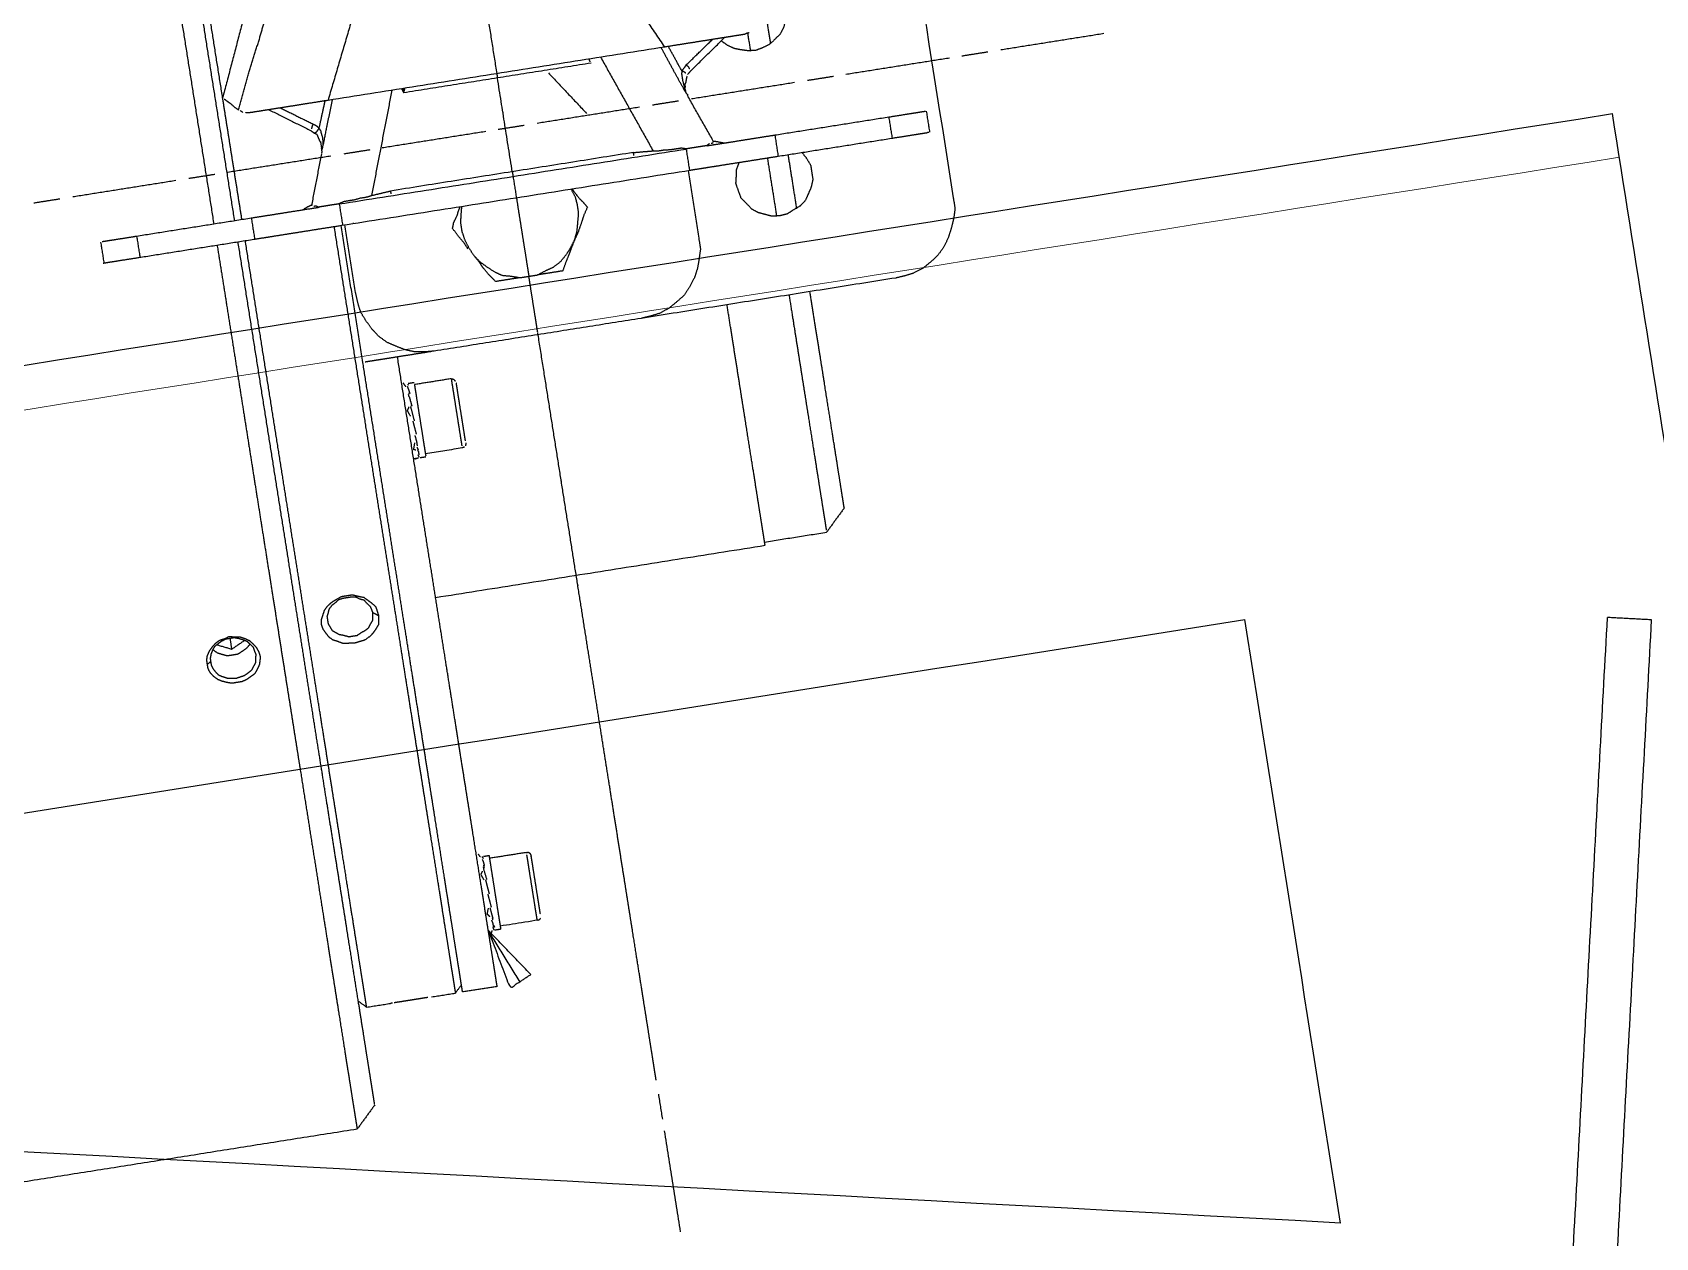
# Model space of a CAD drawing. Header units: inches. Extents: x 5516 to 5996, y -2506 to -2249.
# Drawn here: x 5678.48 to 5687.65, y -2476.66 to -2469.85 of the extents above; entities that cross this region are included whole.
import ezdxf

# ---------------------------------------------------------------- set-up
doc = ezdxf.new("R2010")
doc.units = ezdxf.units.IN
doc.header["$LTSCALE"] = 12
doc.header["$MEASUREMENT"] = 0
doc.layers.add('Make2D$Visible$Curves', color=18, linetype='Continuous', true_color=0x000000)
doc.layers.add('Make2D$Visible$DARK GREEN', color=98, linetype='Continuous', true_color=0x006300)
doc.layers.add('Make2D$Visible$Tangents', color=251, linetype='Continuous', lineweight=13, true_color=0x696969)

msp = doc.modelspace()

# ---------------------------------------------------------------- linework, layer by layer
at = {"layer": 'Make2D$Visible$Curves'}
for points, degree in [([(5663.96719, -2474.0175), (5671.78146, -2472.77984), (5679.59574, -2471.54218), (5687.41001, -2470.30452)], 3), ([(5669.41138, -2475.68639), (5674.71821, -2474.84587), (5680.02505, -2474.00535), (5685.33188, -2473.16483)], 3), ([(5685.87226, -2476.57665), (5685.69213, -2475.43938), (5685.51201, -2474.3021), (5685.33188, -2473.16483)], 3), ([(5687.05747, -2479.14441), (5687.3815, -2473.15316)], 1), ([(5687.3071, -2479.15791), (5687.63113, -2473.16666)], 1), ([(5687.63113, -2473.16666), (5687.3815, -2473.15316)], 1), ([(5685.87226, -2476.57665), (5680.3853, -2476.2799), (5674.89834, -2475.98314), (5669.41138, -2475.68639)], 3)]:
    msp.add_open_spline(points, degree=degree, dxfattribs=at)
msp.add_open_spline([(5688.82526, -2479.24001), (5688.69194, -2478.39825), (5688.55861, -2477.55649), (5688.42529, -2476.71473), (5688.21723, -2475.40107), (5688.00916, -2474.08741), (5687.8011, -2472.77374), (5687.67074, -2471.95067), (5687.54038, -2471.1276), (5687.41001, -2470.30452)], degree=3, knots=[-4.7002556, -4.7002556, -4.7002556, -4.7002556, -2.1434924, -2.1434924, -2.1434924, 1.8466173, 1.8466173, 1.8466173, 4.3466173, 4.3466173, 4.3466173, 4.3466173], dxfattribs=at)
at = {"layer": 'Make2D$Visible$DARK GREEN'}
for points in [[(5678.60631, -2465.27089), (5678.60889, -2465.28719), (5678.61212, -2465.30758), (5678.61664, -2465.33612), (5678.62181, -2465.36873), (5678.62891, -2465.41357), (5678.63666, -2465.4625), (5678.64699, -2465.52773), (5678.65668, -2465.58888), (5678.6683, -2465.66226), (5678.68186, -2465.74787), (5678.69542, -2465.83349), (5678.71091, -2465.93133), (5678.7277, -2466.03733), (5678.74514, -2466.1474), (5678.76386, -2466.26563), (5678.78323, -2466.38794), (5678.8039, -2466.51839), (5678.82585, -2466.65701), (5678.84845, -2466.79969), (5678.8717, -2466.94646), (5678.89559, -2467.0973), (5678.92141, -2467.26038), (5678.9466, -2467.41937), (5678.97372, -2467.5906), (5679.00084, -2467.76183), (5679.02925, -2467.94121), (5679.05766, -2468.12059), (5679.08736, -2468.30812), (5679.11706, -2468.49565), (5679.14741, -2468.68726), (5679.17841, -2468.88295), (5679.2094, -2469.07864), (5679.24104, -2469.2784), (5679.27397, -2469.48632), (5679.30561, -2469.68609), (5679.33789, -2469.88993), (5679.37083, -2470.09784), (5679.40376, -2470.30576), (5679.43669, -2470.51368), (5679.46962, -2470.7216), (5679.50255, -2470.92952)], [(5679.62078, -2470.91079), (5679.58785, -2470.70287), (5679.55492, -2470.49496), (5679.52134, -2470.28296), (5679.48905, -2470.07912), (5679.45612, -2469.8712), (5679.42384, -2469.66736), (5679.39155, -2469.46352), (5679.35862, -2469.2556), (5679.32763, -2469.05991), (5679.29599, -2468.86015), (5679.26499, -2468.66446), (5679.23465, -2468.47285), (5679.20559, -2468.28939), (5679.17589, -2468.10186), (5679.14748, -2467.92248), (5679.11906, -2467.7431), (5679.09194, -2467.57187), (5679.06483, -2467.40065), (5679.03964, -2467.24165), (5679.01446, -2467.08265), (5678.99057, -2466.93181), (5678.96797, -2466.78912), (5678.94537, -2466.64643), (5678.92471, -2466.51598), (5678.90469, -2466.38959), (5678.88596, -2466.27137), (5678.86724, -2466.15314), (5678.8511, -2466.05122), (5678.83495, -2465.9493), (5678.82075, -2465.85961), (5678.80783, -2465.77807), (5678.79557, -2465.70061), (5678.78459, -2465.63131), (5678.77426, -2465.56608), (5678.76651, -2465.51715), (5678.75876, -2465.46823), (5678.7536, -2465.43562), (5678.74908, -2465.40708), (5678.74585, -2465.3867), (5678.74326, -2465.37039)], [(5679.55242, -2470.21535), (5679.52143, -2470.01966), (5679.49108, -2469.82805), (5679.46073, -2469.63644), (5679.43038, -2469.44483), (5679.40133, -2469.26137), (5679.37162, -2469.07384), (5679.34321, -2468.89446), (5679.31416, -2468.711), (5679.28639, -2468.5357), (5679.25927, -2468.36447), (5679.23215, -2468.19325), (5679.20632, -2468.03017), (5679.18114, -2467.87118), (5679.15596, -2467.71218), (5679.13207, -2467.56134), (5679.10947, -2467.41865), (5679.08687, -2467.27596), (5679.06621, -2467.1455), (5679.04619, -2467.01912), (5679.02682, -2466.89682), (5679.00809, -2466.77859), (5678.9913, -2466.67259), (5678.97452, -2466.56659), (5678.95902, -2466.46875), (5678.94546, -2466.38314), (5678.9319, -2466.29752), (5678.92028, -2466.22414), (5678.90994, -2466.15891), (5678.90026, -2466.09776), (5678.89251, -2466.04884), (5678.88541, -2466.00399), (5678.88024, -2465.97138), (5678.87572, -2465.94284), (5678.87249, -2465.92246), (5678.86991, -2465.90615)], [(5682.84073, -2467.96857), (5682.89438, -2467.96425), (5682.94867, -2467.96401), (5683.00897, -2467.97535), (5683.06242, -2467.99614), (5683.10899, -2468.02638), (5683.15557, -2468.05661), (5683.19529, -2468.09629), (5683.2275, -2468.14134), (5683.25563, -2468.18703), (5683.28034, -2468.23745), (5683.29002, -2468.2986), (5683.68326, -2470.78139)], [(5682.052, -2469.92811), (5681.64163, -2469.3161)], [(5680.99749, -2469.41812), (5681.1021, -2470.07856)], [(5679.72956, -2469.53954), (5679.55242, -2470.21535)], [(5679.6428, -2470.28462), (5679.69806, -2470.07945), (5679.75934, -2469.88586), (5679.81311, -2469.69765), (5679.86817, -2469.51758)], [(5680.35743, -2469.51949), (5680.14812, -2470.22966)], [(5682.48419, -2469.51698), (5682.53033, -2469.51803), (5682.56831, -2469.52037), (5682.61231, -2469.5343), (5682.64536, -2469.55831), (5682.67842, -2469.58233), (5682.70462, -2469.61579), (5682.72266, -2469.65055), (5682.73384, -2469.69475), (5682.74029, -2469.73552), (5682.73388, -2469.77414), (5682.72403, -2469.8175), (5682.70473, -2469.85398), (5682.67599, -2469.88361), (5682.64317, -2469.91388), (5682.60434, -2469.93257), (5682.56894, -2469.94654), (5682.52345, -2469.94956), (5682.48075, -2469.94379), (5682.44619, -2469.93672), (5682.40563, -2469.91807), (5682.37257, -2469.89406)], [(5682.65068, -2469.90852), (5682.63583, -2469.81475), (5682.62227, -2469.72913), (5682.60548, -2469.62314), (5682.58998, -2469.52529)], [(5682.48822, -2469.85902), (5682.44745, -2469.86548), (5682.39853, -2469.87323), (5682.3496, -2469.88098), (5682.29253, -2469.89002), (5682.23545, -2469.89906), (5682.1743, -2469.90874), (5682.11722, -2469.91778), (5682.052, -2469.92811)], [(5682.17264, -2470.0302), (5682.32107, -2469.8855)], [(5682.20227, -2470.05894), (5682.39037, -2469.87452)], [(5682.52834, -2469.84849), (5682.51611, -2469.85043), (5682.50452, -2469.85644), (5682.48822, -2469.85902)], [(5682.52018, -2469.84978), (5682.53633, -2469.9517)], [(5684.53493, -2469.85247), (5683.95195, -2469.9448)], [(5682.052, -2469.92811), (5680.14812, -2470.22966)], [(5681.63059, -2470.01157), (5681.62393, -2469.99591)], [(5681.68916, -2469.98558), (5681.98618, -2470.51525)], [(5682.17272, -2470.18899), (5682.10249, -2470.06221), (5682.03161, -2469.93134)], [(5682.14862, -2470.06326), (5682.07238, -2469.92489)], [(5683.66249, -2469.99065), (5683.07543, -2470.08363)], [(5683.87856, -2469.95642), (5683.7318, -2469.97967)], [(5681.63596, -2470.01908), (5680.57598, -2470.18697)], [(5681.1021, -2470.07856), (5681.10597, -2470.10302)], [(5681.18991, -2470.63301), (5681.10605, -2470.10351)], [(5681.39393, -2470.07413), (5681.60991, -2470.30321)], [(5682.17159, -2470.07634), (5682.16215, -2470.06947), (5682.14862, -2470.06326), (5682.14713, -2470.08021), (5682.14907, -2470.09244), (5682.15359, -2470.12098), (5682.16347, -2470.15702), (5682.17272, -2470.18899)], [(5682.19282, -2470.05208), (5682.18681, -2470.04049), (5682.17264, -2470.0302), (5682.16235, -2470.04437), (5682.14862, -2470.06326)], [(5682.17825, -2470.092), (5682.17268, -2470.1096), (5682.17119, -2470.12655), (5682.16497, -2470.14007), (5682.16755, -2470.15638)], [(5682.20227, -2470.05894), (5682.18104, -2470.0832)], [(5683.00612, -2470.09461), (5682.85936, -2470.11785)], [(5680.39622, -2470.76708), (5680.51096, -2470.17219)], [(5680.56395, -2470.1638), (5680.57598, -2470.18697)], [(5680.57211, -2470.1625), (5680.57598, -2470.18697)], [(5680.58026, -2470.16121), (5680.57877, -2470.17817)], [(5682.17272, -2470.18899), (5682.18281, -2470.19993)], [(5682.78598, -2470.12947), (5682.20299, -2470.22181)], [(5679.66155, -2470.90433), (5679.63443, -2470.73311), (5679.60666, -2470.5578), (5679.57954, -2470.38658), (5679.55242, -2470.21535)], [(5679.56187, -2470.22221), (5679.57131, -2470.22908), (5679.58548, -2470.23937), (5679.59965, -2470.24966), (5679.61918, -2470.26746), (5679.6428, -2470.28462)], [(5679.66576, -2470.2977), (5679.65159, -2470.2874)], [(5680.14812, -2470.22966), (5680.09104, -2470.2387), (5680.02581, -2470.24903), (5679.96874, -2470.25807), (5679.91166, -2470.26711), (5679.85459, -2470.27615), (5679.80159, -2470.28454), (5679.75267, -2470.29229), (5679.71598, -2470.2981)], [(5679.81382, -2470.28261), (5680.04971, -2470.39987)], [(5679.87905, -2470.27227), (5680.06492, -2470.36403)], [(5680.09798, -2470.38805), (5680.13181, -2470.23224)], [(5681.90946, -2470.2683), (5681.33055, -2470.35999)], [(5682.12961, -2470.23343), (5681.98284, -2470.25668)], [(5682.32928, -2470.46509), (5682.17987, -2470.2016)], [(5679.71598, -2470.2981), (5679.69967, -2470.30069), (5679.68272, -2470.29919)], [(5680.05657, -2470.39043), (5680.05871, -2470.37755), (5680.06492, -2470.36403)], [(5680.06492, -2470.36403), (5680.08317, -2470.37368), (5680.09798, -2470.38805)], [(5681.25717, -2470.37161), (5681.1104, -2470.39486)], [(5681.1365, -2470.29576), (5681.13708, -2470.29948)], [(5683.31846, -2470.32514), (5682.67432, -2470.42716)], [(5683.52637, -2470.29221), (5683.51414, -2470.29414), (5683.49376, -2470.29737), (5683.4693, -2470.30125), (5683.44076, -2470.30577), (5683.40815, -2470.31093), (5683.3633, -2470.31803), (5683.31846, -2470.32514)], [(5683.31846, -2470.32514), (5683.33718, -2470.44336)], [(5683.53045, -2470.29156), (5683.54918, -2470.40979)], [(5680.04971, -2470.39987), (5680.07332, -2470.41703)], [(5680.07267, -2470.41295), (5680.08426, -2470.40694), (5680.09112, -2470.39749), (5680.09798, -2470.38805)], [(5680.10617, -2470.46615), (5680.10016, -2470.45457), (5680.0935, -2470.43891), (5680.08684, -2470.42324), (5680.07332, -2470.41703)], [(5680.10553, -2470.46208), (5680.11198, -2470.50284)], [(5681.04109, -2470.40584), (5680.45403, -2470.49882)], [(5682.31362, -2470.47175), (5682.32585, -2470.46981)], [(5682.41748, -2470.46784), (5682.38894, -2470.47236), (5682.35439, -2470.46529), (5682.32864, -2470.46101)], [(5682.67432, -2470.42716), (5682.69304, -2470.54539)], [(5682.69304, -2470.54539), (5683.3331, -2470.44401)], [(5683.3331, -2470.44401), (5683.38203, -2470.43626), (5683.42687, -2470.42916), (5683.46764, -2470.4227), (5683.49618, -2470.41818), (5683.52064, -2470.41431), (5683.53695, -2470.41172)], [(5683.5451, -2470.41043), (5683.53695, -2470.41172)], [(5680.16458, -2470.54466), (5679.58159, -2470.637)], [(5680.11081, -2470.53131), (5680.05441, -2470.82539)], [(5680.11392, -2470.51507), (5680.11178, -2470.52795)], [(5680.11392, -2470.51507), (5680.11198, -2470.50284), (5680.11412, -2470.48997)], [(5682.17287, -2470.50658), (5680.21192, -2470.81716)], [(5680.38473, -2470.50979), (5680.23796, -2470.53304)], [(5681.87482, -2470.52453), (5680.50093, -2470.74214)], [(5681.87482, -2470.52453), (5681.93254, -2470.51957), (5681.98618, -2470.51525)], [(5681.8774, -2470.54084), (5681.87482, -2470.52453)], [(5681.98618, -2470.51525), (5682.01944, -2470.51416), (5682.04798, -2470.50964), (5682.08532, -2470.50791), (5682.11386, -2470.50339), (5682.14647, -2470.49822), (5682.17222, -2470.5025), (5682.20484, -2470.49734), (5682.2293, -2470.49346), (5682.25376, -2470.48959), (5682.27007, -2470.48701), (5682.29045, -2470.48378), (5682.30547, -2470.47304)], [(5682.17287, -2470.50658), (5682.19159, -2470.62481)], [(5682.82758, -2470.52408), (5682.85377, -2470.55754), (5682.87654, -2470.59573), (5682.88235, -2470.63242), (5682.88945, -2470.67726), (5682.8796, -2470.72061), (5682.86438, -2470.75646), (5682.84573, -2470.79702), (5682.81699, -2470.82665), (5682.77881, -2470.84941), (5682.7447, -2470.87153), (5682.70458, -2470.88207), (5682.65909, -2470.88509), (5682.61981, -2470.8746), (5682.58054, -2470.8641), (5682.54405, -2470.8448), (5682.51378, -2470.81199), (5682.48415, -2470.78325), (5682.46954, -2470.74377), (5682.45428, -2470.70022), (5682.45663, -2470.66223), (5682.45832, -2470.62017), (5682.47289, -2470.58025)], [(5682.63189, -2470.55507), (5682.64933, -2470.66515), (5682.66676, -2470.77522), (5682.68355, -2470.88122)], [(5682.79855, -2470.84211), (5682.7824, -2470.74019), (5682.76626, -2470.63827), (5682.75012, -2470.53635)], [(5679.50821, -2470.64862), (5679.36144, -2470.67187)], [(5680.22657, -2470.93604), (5682.19567, -2470.62416)], [(5681.18991, -2470.63301), (5681.19249, -2470.64932)], [(5681.19249, -2470.64932), (5681.19443, -2470.66155)], [(5682.18344, -2470.6261), (5682.24414, -2471.00932)], [(5679.28806, -2470.68349), (5678.70507, -2470.77583)], [(5680.39622, -2470.76708), (5680.44858, -2470.75461), (5680.50093, -2470.74214)], [(5680.50093, -2470.74214), (5680.50351, -2470.75844)], [(5681.19443, -2470.66155), (5681.21316, -2470.77978)], [(5681.54309, -2471.01588), (5681.55637, -2470.9678), (5681.56085, -2470.91695), (5681.56533, -2470.86609), (5681.55758, -2470.81716), (5681.54705, -2470.77704), (5681.523, -2470.7307)], [(5681.52707, -2470.73006), (5681.564, -2470.77854), (5681.58891, -2470.80385), (5681.61446, -2470.83323)], [(5678.63169, -2470.78745), (5678.48493, -2470.81069)], [(5680.05785, -2470.82067), (5680.0306, -2470.83334), (5680.004, -2470.85009)], [(5680.06729, -2470.82753), (5680.07952, -2470.8256), (5680.09304, -2470.83181), (5680.11343, -2470.82858), (5680.13381, -2470.82536), (5680.15827, -2470.82148), (5680.18273, -2470.81761), (5680.21127, -2470.81309), (5680.23852, -2470.80041), (5680.27113, -2470.79525), (5680.29967, -2470.79073), (5680.33164, -2470.78149), (5680.36833, -2470.77567), (5680.39622, -2470.76708)], [(5680.21192, -2470.81716), (5680.23064, -2470.93539)], [(5680.85209, -2470.95398), (5680.85916, -2470.91943), (5680.87502, -2470.88766), (5680.89516, -2470.83014)], [(5680.90332, -2470.82885), (5680.89884, -2470.87971), (5680.89714, -2470.92177), (5680.90489, -2470.97069), (5680.92079, -2471.01832), (5680.94485, -2471.06466), (5680.97233, -2471.10628)], [(5681.21254, -2470.77586), (5681.2364, -2470.92654)], [(5681.61446, -2470.83323), (5681.59302, -2470.8826), (5681.5791, -2470.92659), (5681.56174, -2470.97531), (5681.54309, -2471.01588)], [(5683.68326, -2470.78139), (5683.69294, -2470.84254), (5683.68503, -2470.89812), (5683.67239, -2470.95027), (5683.65568, -2471.00307), (5683.63081, -2471.05715), (5683.5965, -2471.10438), (5683.56025, -2471.13937), (5683.51585, -2471.17566), (5683.46201, -2471.20508), (5683.4103, -2471.22163), (5683.35794, -2471.2341)], [(5679.71454, -2470.89594), (5679.06633, -2470.99861)], [(5679.71454, -2470.89594), (5679.73327, -2471.01417)], [(5680.29373, -2470.9254), (5680.28772, -2470.92635)], [(5679.06633, -2470.99861), (5679.02556, -2471.00506), (5678.98072, -2471.01217), (5678.94402, -2471.01798), (5678.91549, -2471.0225), (5678.89103, -2471.02637), (5678.87064, -2471.0296)], [(5679.06633, -2470.99861), (5679.08505, -2471.11684)], [(5679.08913, -2471.11619), (5679.72919, -2471.01481)], [(5680.36666, -2475.35623), (5680.36407, -2475.33992), (5680.36084, -2475.31953), (5680.35632, -2475.291), (5680.35116, -2475.25838), (5680.34406, -2475.21354), (5680.33566, -2475.16054), (5680.32598, -2475.09939), (5680.31565, -2475.03416), (5680.30402, -2474.96077), (5680.29046, -2474.87516), (5680.2769, -2474.78955), (5680.26141, -2474.6917), (5680.24462, -2474.58571), (5680.22783, -2474.47971), (5680.2091, -2474.36148), (5680.18909, -2474.2351), (5680.16907, -2474.10872), (5680.14712, -2473.97011), (5680.12581, -2473.83557), (5680.10256, -2473.6888), (5680.07803, -2473.53389), (5680.05349, -2473.37897), (5680.02766, -2473.21589), (5680.00183, -2473.05282), (5679.97471, -2472.88159), (5679.94759, -2472.71037), (5679.91854, -2472.52691), (5679.89013, -2472.34753), (5679.86107, -2472.16407), (5679.83201, -2471.98062), (5679.80166, -2471.789), (5679.77132, -2471.59739), (5679.74097, -2471.40578), (5679.71126, -2471.21825), (5679.68027, -2471.02256)], [(5679.72919, -2471.01481), (5679.79442, -2471.00448), (5679.85557, -2470.9948), (5679.92896, -2470.98317), (5679.99826, -2470.9722), (5680.07572, -2470.95993), (5680.14911, -2470.94831), (5680.22657, -2470.93604)], [(5680.18172, -2470.94314), (5680.21271, -2471.13883), (5680.24242, -2471.32636), (5680.27276, -2471.51797), (5680.30311, -2471.70958), (5680.33346, -2471.90119), (5680.36252, -2472.08465), (5680.39157, -2472.26811), (5680.41999, -2472.44749), (5680.44904, -2472.63095), (5680.47616, -2472.80217), (5680.50328, -2472.9734), (5680.52911, -2473.13647), (5680.55494, -2473.29954), (5680.57947, -2473.45446), (5680.60401, -2473.60938), (5680.62726, -2473.75615), (5680.64857, -2473.89068), (5680.67052, -2474.0293), (5680.69054, -2474.15568), (5680.71055, -2474.28206), (5680.72928, -2474.40029), (5680.74607, -2474.50628), (5680.76286, -2474.61228), (5680.77835, -2474.71013), (5680.79191, -2474.79574), (5680.80547, -2474.88135), (5680.81709, -2474.95473), (5680.82743, -2475.01996), (5680.83711, -2475.08112), (5680.84551, -2475.13411), (5680.85261, -2475.17896), (5680.85777, -2475.21157), (5680.86229, -2475.24011), (5680.86552, -2475.2605), (5680.86811, -2475.2768)], [(5680.34517, -2471.71128), (5680.22249, -2470.93668)], [(5680.30357, -2471.31668), (5680.24287, -2470.93345)], [(5681.28354, -2471.22415), (5681.33246, -2471.2164), (5681.3788, -2471.19235), (5681.42171, -2471.17301), (5681.46268, -2471.14145), (5681.49764, -2471.0983), (5681.52101, -2471.06117), (5681.54309, -2471.01588)], [(5681.54309, -2471.01588), (5681.52508, -2471.06052), (5681.51051, -2471.10044), (5681.49251, -2471.14508), (5681.47515, -2471.1938)], [(5682.24414, -2471.00932), (5682.25382, -2471.07047), (5682.24591, -2471.12605), (5682.23735, -2471.17756), (5682.22064, -2471.23036), (5682.1917, -2471.28509), (5682.16146, -2471.33167), (5682.12114, -2471.36731), (5682.07673, -2471.40359), (5682.02696, -2471.43237), (5681.97118, -2471.44957), (5681.91883, -2471.46204)], [(5678.86249, -2471.03089), (5678.88121, -2471.14912)], [(5679.52127, -2471.04774), (5679.55356, -2471.25159), (5679.58585, -2471.45543), (5679.61878, -2471.66334), (5679.65042, -2471.86311), (5679.68206, -2472.06287), (5679.7137, -2472.26264), (5679.74469, -2472.45833), (5679.77568, -2472.65401), (5679.80603, -2472.84562), (5679.83573, -2473.03316), (5679.86414, -2473.21254), (5679.8932, -2473.39599), (5679.92097, -2473.5713), (5679.94809, -2473.74252), (5679.97521, -2473.91375), (5680.00039, -2474.07275), (5680.02557, -2474.23174), (5680.04946, -2474.38259), (5680.07271, -2474.52935)], [(5680.41177, -2475.9049), (5680.40918, -2475.88859), (5680.4066, -2475.87229), (5680.40144, -2475.83967), (5680.39627, -2475.80706), (5680.38917, -2475.76221), (5680.38077, -2475.70921), (5680.37173, -2475.65214), (5680.36076, -2475.58283), (5680.34849, -2475.50537), (5680.33493, -2475.41976), (5680.32137, -2475.33414), (5680.30458, -2475.22815), (5680.28844, -2475.12623), (5680.271, -2475.01615), (5680.25228, -2474.89792), (5680.23226, -2474.77154), (5680.21095, -2474.63701), (5680.18964, -2474.50247), (5680.1664, -2474.35571), (5680.14315, -2474.20894), (5680.11797, -2474.04995), (5680.09279, -2473.89095), (5680.06631, -2473.7238), (5680.03919, -2473.55257), (5680.01143, -2473.37727), (5679.98302, -2473.19789), (5679.95396, -2473.01443), (5679.92426, -2472.8269), (5679.89391, -2472.63529), (5679.86292, -2472.4396), (5679.83192, -2472.24391), (5679.80093, -2472.04822), (5679.76929, -2471.84846), (5679.737, -2471.64462), (5679.70407, -2471.4367), (5679.67179, -2471.23286), (5679.6395, -2471.02902)], [(5680.97233, -2471.10628), (5681.00733, -2471.14253), (5681.04511, -2471.16997), (5681.09169, -2471.20021), (5681.13225, -2471.21886), (5681.18311, -2471.22334), (5681.23462, -2471.2319), (5681.28354, -2471.22415)], [(5681.096, -2471.25385), (5681.05629, -2471.21417), (5681.02537, -2471.17728), (5681.00325, -2471.14317), (5680.97233, -2471.10628)], [(5681.25771, -2471.06108), (5681.26417, -2471.10185), (5681.26933, -2471.13446), (5681.27514, -2471.17115), (5681.27902, -2471.19561), (5681.28096, -2471.20784), (5681.28354, -2471.22415)], [(5678.87714, -2471.14977), (5678.88937, -2471.14783), (5678.9016, -2471.14589), (5678.92606, -2471.14202), (5678.9546, -2471.1375), (5678.99536, -2471.13104), (5679.04021, -2471.12394), (5679.08913, -2471.11619)], [(5683.35794, -2471.2341), (5681.91883, -2471.46204)], [(5680.74878, -2471.64735), (5680.69513, -2471.65167), (5680.64084, -2471.65191), (5680.58462, -2471.63992), (5680.53117, -2471.61913), (5680.48181, -2471.5977), (5680.43458, -2471.56339), (5680.39422, -2471.51963), (5680.36201, -2471.47458), (5680.33388, -2471.42889), (5680.31733, -2471.37718), (5680.30357, -2471.31668)], [(5682.61899, -2472.74278), (5682.61705, -2472.73055), (5682.61447, -2472.71424), (5682.61059, -2472.68978), (5682.60478, -2472.65309), (5682.59897, -2472.6164), (5682.59122, -2472.56748), (5682.58218, -2472.5104), (5682.5725, -2472.44925), (5682.56152, -2472.37994), (5682.5499, -2472.30656), (5682.53698, -2472.22502), (5682.52342, -2472.13941), (5682.50857, -2472.04564), (5682.49308, -2471.9478), (5682.47693, -2471.84588), (5682.4595, -2471.73581), (5682.44142, -2471.62165), (5682.42334, -2471.5075), (5682.40397, -2471.3852)], [(5682.75458, -2471.32967), (5682.77524, -2471.46013), (5682.79332, -2471.57428), (5682.81204, -2471.69251), (5682.83012, -2471.80666), (5682.84627, -2471.90858), (5682.86241, -2472.0105), (5682.87726, -2472.10426), (5682.89146, -2472.19395), (5682.90438, -2472.27549), (5682.916, -2472.34887), (5682.92633, -2472.4141), (5682.93602, -2472.47526), (5682.94377, -2472.52418), (5682.95087, -2472.56902), (5682.95733, -2472.60979), (5682.96185, -2472.63833), (5682.96508, -2472.65871)], [(5683.06651, -2472.53399), (5683.06458, -2472.52176), (5683.06199, -2472.50545), (5683.05747, -2472.47691), (5683.05231, -2472.4443), (5683.04585, -2472.40353), (5683.0381, -2472.35461), (5683.02971, -2472.30161), (5683.02002, -2472.24046), (5683.00969, -2472.17523), (5682.99807, -2472.10185), (5682.98516, -2472.02031), (5682.9716, -2471.9347), (5682.95674, -2471.84093), (5682.94189, -2471.74716), (5682.92575, -2471.64524), (5682.90896, -2471.53924), (5682.89088, -2471.42509), (5682.8728, -2471.31094)], [(5681.91883, -2471.46204), (5680.74878, -2471.64735)], [(5681.33584, -2471.55437), (5681.33457, -2471.54637)], [(5682.0035, -2475.76981), (5682.00027, -2475.74942), (5681.9964, -2475.72496), (5681.99059, -2475.68827), (5681.98477, -2475.65158), (5681.97703, -2475.60266), (5681.96734, -2475.54151), (5681.95765, -2475.48035), (5681.94603, -2475.40697), (5681.93376, -2475.32951), (5681.91956, -2475.23982), (5681.90406, -2475.14198), (5681.88792, -2475.04006), (5681.86984, -2474.92591), (5681.85111, -2474.80768), (5681.83174, -2474.68537), (5681.81108, -2474.55492), (5681.78913, -2474.4163), (5681.76717, -2474.27769), (5681.74393, -2474.13093), (5681.71874, -2473.97193), (5681.69356, -2473.81293), (5681.66709, -2473.64578), (5681.64061, -2473.47863), (5681.61285, -2473.30333), (5681.58379, -2473.11987), (5681.55473, -2472.93642), (5681.52503, -2472.74888), (5681.49468, -2472.55727), (5681.46369, -2472.36158), (5681.43205, -2472.16182), (5681.40041, -2471.96206), (5681.36877, -2471.76229), (5681.33584, -2471.55437)], [(5680.73247, -2471.64994), (5680.6754, -2471.65898), (5680.6224, -2471.66737), (5680.5694, -2471.67577), (5680.52048, -2471.68351), (5680.47563, -2471.69062), (5680.43894, -2471.69643), (5680.40225, -2471.70224), (5680.37779, -2471.70611), (5680.3574, -2471.70934)], [(5680.90306, -2475.23365), (5680.89854, -2475.20512), (5680.89338, -2475.1725), (5680.88627, -2475.12766), (5680.87788, -2475.07466), (5680.86819, -2475.01351), (5680.85786, -2474.94828), (5680.84624, -2474.87489), (5680.83268, -2474.78928), (5680.81912, -2474.70367), (5680.80427, -2474.6099), (5680.78684, -2474.49983), (5680.77005, -2474.39383), (5680.75132, -2474.2756), (5680.73195, -2474.1533), (5680.71193, -2474.02692), (5680.68998, -2473.8883), (5680.66803, -2473.74969), (5680.64478, -2473.60293), (5680.62153, -2473.45616), (5680.59635, -2473.29716), (5680.57117, -2473.13817), (5680.5447, -2472.97102), (5680.51758, -2472.79979), (5680.49046, -2472.62856), (5680.46269, -2472.45326), (5680.43363, -2472.2698), (5680.40458, -2472.08635), (5680.37488, -2471.89881), (5680.34517, -2471.71128)], [(5681.10456, -2475.23935), (5681.10198, -2475.22305), (5681.09875, -2475.20266), (5681.09423, -2475.17412), (5681.08906, -2475.14151), (5681.08196, -2475.09666), (5681.07357, -2475.04367), (5681.06388, -2474.98251), (5681.05355, -2474.91728), (5681.04193, -2474.8439), (5681.02837, -2474.75829), (5681.01481, -2474.67267), (5680.99996, -2474.57891), (5680.98252, -2474.46883), (5680.96573, -2474.36284), (5680.94701, -2474.24461), (5680.92764, -2474.1223), (5680.90762, -2473.99592), (5680.88567, -2473.85731), (5680.86371, -2473.7187), (5680.84047, -2473.57193), (5680.81722, -2473.42517), (5680.79204, -2473.26617), (5680.76686, -2473.10717), (5680.74038, -2472.94002), (5680.71326, -2472.7688), (5680.68614, -2472.59757), (5680.65838, -2472.42227), (5680.62932, -2472.23881), (5680.60026, -2472.05535), (5680.57056, -2471.86782), (5680.54086, -2471.68029)], [(5680.58836, -2471.84828), (5680.57226, -2471.82576)], [(5680.59866, -2471.83412), (5680.6017, -2471.83999)], [(5680.60209, -2471.82939), (5680.6347, -2471.82423)], [(5680.84456, -2471.80353), (5680.63664, -2471.83646)], [(5680.63664, -2471.83646), (5680.63987, -2471.85684), (5680.64439, -2471.88538), (5680.64891, -2471.91392), (5680.65537, -2471.95469), (5680.66182, -2471.99545), (5680.66763, -2472.03215), (5680.67474, -2472.07699), (5680.68119, -2472.11776), (5680.68636, -2472.15037), (5680.69152, -2472.18299), (5680.6954, -2472.20745), (5680.69863, -2472.22783), (5680.70056, -2472.24006)], [(5680.84456, -2471.80353), (5680.85743, -2471.80567), (5680.86752, -2471.81661)], [(5680.8452, -2471.8076), (5680.84714, -2471.81983), (5680.85037, -2471.84022), (5680.85424, -2471.86468), (5680.85876, -2471.89322), (5680.86393, -2471.92583), (5680.86974, -2471.96252), (5680.87555, -2471.99922), (5680.88201, -2472.03998), (5680.88717, -2472.0726), (5680.89299, -2472.10929), (5680.89751, -2472.13783), (5680.90138, -2472.16229), (5680.90461, -2472.18267)], [(5680.8871, -2471.9138), (5680.88258, -2471.88527), (5680.8787, -2471.86081), (5680.87548, -2471.84042), (5680.87354, -2471.82819)], [(5680.60556, -2471.90407), (5680.60362, -2471.89184)], [(5680.6077, -2471.89119), (5680.60633, -2471.88253)], [(5680.9252, -2472.15434), (5680.92197, -2472.13395), (5680.91874, -2472.11357), (5680.91422, -2472.08503), (5680.90841, -2472.04834), (5680.90324, -2472.01573), (5680.89808, -2471.98311), (5680.89162, -2471.94234), (5680.8871, -2471.9138)], [(5680.61484, -2472.01543), (5680.59744, -2471.98476), (5680.60644, -2471.96243)], [(5680.6146, -2471.96114), (5680.62513, -2472.00127), (5680.63566, -2472.04139)], [(5680.62233, -2471.95848), (5680.62085, -2471.95369)], [(5680.64519, -2472.20704), (5680.63231, -2472.2049), (5680.63873, -2472.16628)], [(5680.65076, -2472.18945), (5680.65742, -2472.20511)], [(5680.65871, -2472.21326), (5680.65635, -2472.20619)], [(5680.65871, -2472.21326), (5680.66064, -2472.22549)], [(5680.91813, -2472.18889), (5680.90655, -2472.1949), (5680.69863, -2472.22783)], [(5680.92713, -2472.16657), (5680.92564, -2472.18352)], [(5680.6319, -2472.25512), (5680.66044, -2472.2506)], [(5680.6407, -2472.2579), (5680.65229, -2472.25189)], [(5680.66387, -2472.24588), (5680.65786, -2472.23429)], [(5680.66, -2472.22141), (5680.66194, -2472.23364)], [(5680.6686, -2472.24931), (5680.70121, -2472.24414)], [(5681.46692, -2472.38197), (5681.46563, -2472.37385)], [(5683.06651, -2472.53399), (5682.96701, -2472.67094)], [(5682.61641, -2472.72647), (5682.96701, -2472.67094)], [(5682.61963, -2472.74686), (5680.75653, -2473.04194)], [(5680.43385, -2473.16828), (5680.43405, -2473.14317), (5680.42545, -2473.11528), (5680.4175, -2473.09146), (5680.39325, -2473.07023), (5680.36963, -2473.05307), (5680.35074, -2473.03935), (5680.31619, -2473.03228), (5680.28572, -2473.02457), (5680.2531, -2473.02974), (5680.22456, -2473.03426), (5680.19389, -2473.05166), (5680.16729, -2473.06841), (5680.14541, -2473.08859), (5680.12825, -2473.1122), (5680.1199, -2473.1386), (5680.11154, -2473.165), (5680.11198, -2473.19418), (5680.11993, -2473.21799), (5680.13604, -2473.24052), (5680.15214, -2473.26304), (5680.17576, -2473.2802), (5680.20215, -2473.28855), (5680.23327, -2473.30034), (5680.26653, -2473.29925), (5680.29572, -2473.29881), (5680.32769, -2473.28957), (5680.35558, -2473.28097), (5680.38561, -2473.2595), (5680.39998, -2473.24468), (5680.41714, -2473.22107), (5680.43365, -2473.19338), (5680.43385, -2473.16828)], [(5680.39498, -2473.10757), (5680.40229, -2473.1273), (5680.40144, -2473.14833), (5680.40059, -2473.16936), (5680.38751, -2473.19233), (5680.37786, -2473.21058), (5680.35942, -2473.22603), (5680.33625, -2473.23806), (5680.31372, -2473.25417), (5680.28926, -2473.25804), (5680.2648, -2473.26192), (5680.2384, -2473.25356), (5680.21265, -2473.24928), (5680.19441, -2473.23963), (5680.17144, -2473.22655), (5680.16006, -2473.20746), (5680.14867, -2473.18837), (5680.14545, -2473.16798), (5680.14222, -2473.1476), (5680.14779, -2473.13), (5680.15271, -2473.10833), (5680.16987, -2473.08471), (5680.18488, -2473.07398), (5680.20676, -2473.0538), (5680.23058, -2473.04584), (5680.25504, -2473.04197), (5680.2795, -2473.0381), (5680.30461, -2473.0383), (5680.33165, -2473.05073), (5680.35333, -2473.05566), (5680.36878, -2473.0741), (5680.38832, -2473.0919), (5680.39498, -2473.10757)], [(5681.5599, -2472.96903), (5681.56055, -2472.97311)], [(5680.43405, -2473.14317), (5680.40229, -2473.1273)], [(5681.57217, -2473.04649), (5681.57152, -2473.04241)], [(5679.46231, -2473.3932), (5679.46619, -2473.41766), (5679.47006, -2473.44212), (5679.48209, -2473.46529), (5679.50227, -2473.48717), (5679.52588, -2473.50432), (5679.5482, -2473.51332), (5679.57868, -2473.52103), (5679.60443, -2473.52531), (5679.63297, -2473.52079), (5679.66151, -2473.51627), (5679.68875, -2473.5036), (5679.71128, -2473.4875), (5679.7338, -2473.47139), (5679.74688, -2473.44842), (5679.75931, -2473.42138), (5679.76359, -2473.39563), (5679.76379, -2473.37052), (5679.75584, -2473.34671), (5679.74381, -2473.32354), (5679.72363, -2473.30166), (5679.7041, -2473.28386), (5679.67705, -2473.27142), (5679.65066, -2473.26307), (5679.62147, -2473.26351), (5679.59164, -2473.25988), (5679.5644, -2473.27255), (5679.5365, -2473.28115), (5679.51398, -2473.29725), (5679.49618, -2473.31679), (5679.47902, -2473.3404), (5679.46659, -2473.36744), (5679.46231, -2473.3932)], [(5679.48786, -2473.42258), (5679.48463, -2473.4022), (5679.48205, -2473.38589), (5679.48633, -2473.36014), (5679.49533, -2473.33782), (5679.50498, -2473.31957), (5679.52343, -2473.30411), (5679.54595, -2473.28801), (5679.56912, -2473.27598), (5679.59358, -2473.27211), (5679.61804, -2473.26823), (5679.64379, -2473.27251), (5679.67019, -2473.28087), (5679.69251, -2473.28987), (5679.70733, -2473.30424), (5679.72686, -2473.32204), (5679.73481, -2473.34586), (5679.74147, -2473.36152), (5679.74062, -2473.38255), (5679.74042, -2473.40766), (5679.72734, -2473.43062), (5679.7177, -2473.44887), (5679.69925, -2473.46433), (5679.67672, -2473.48043), (5679.65291, -2473.48838), (5679.62909, -2473.49633), (5679.60399, -2473.49613), (5679.57888, -2473.49593), (5679.55248, -2473.48757), (5679.53016, -2473.47857), (5679.51535, -2473.4642), (5679.49989, -2473.44575), (5679.48786, -2473.42258)], [(5679.70733, -2473.30424), (5679.68609, -2473.3285), (5679.66357, -2473.3446), (5679.63697, -2473.36135), (5679.60843, -2473.36587), (5679.57989, -2473.37039), (5679.54942, -2473.36268), (5679.52302, -2473.35433), (5679.49941, -2473.33717)], [(5679.60327, -2473.33326), (5679.51999, -2473.30884)], [(5679.59358, -2473.27211), (5679.60327, -2473.33326)], [(5679.67491, -2473.2843), (5679.60327, -2473.33326)], [(5679.46619, -2473.41766), (5679.48463, -2473.4022)], [(5681.00936, -2474.50637), (5680.99863, -2474.49136)], [(5681.02315, -2474.51425), (5681.02159, -2474.50444)], [(5681.02224, -2474.50851), (5681.02593, -2474.51561)], [(5681.02754, -2474.50349), (5681.05829, -2474.49862)], [(5681.05829, -2474.49862), (5681.06087, -2474.51493), (5681.06345, -2474.53124), (5681.06733, -2474.5557), (5681.07314, -2474.59239), (5681.0783, -2474.62501), (5681.08476, -2474.66577), (5681.09186, -2474.71062), (5681.09767, -2474.74731), (5681.10413, -2474.78808), (5681.1093, -2474.82069), (5681.11511, -2474.85738), (5681.11898, -2474.88185), (5681.12156, -2474.89815), (5681.12415, -2474.91446)], [(5681.26879, -2474.482), (5681.06087, -2474.51493)], [(5681.26879, -2474.482), (5681.28102, -2474.48006), (5681.29046, -2474.48693), (5681.29712, -2474.50259)], [(5681.27072, -2474.49423), (5681.27395, -2474.51462), (5681.27718, -2474.535), (5681.2817, -2474.56354), (5681.28687, -2474.59615), (5681.29332, -2474.63692), (5681.29978, -2474.67769), (5681.30495, -2474.7103), (5681.3114, -2474.75107), (5681.31657, -2474.78369), (5681.32109, -2474.81222), (5681.32496, -2474.83668), (5681.32755, -2474.85299), (5681.32948, -2474.86522)], [(5681.34878, -2474.82873), (5681.34555, -2474.80835), (5681.34168, -2474.78389), (5681.33716, -2474.75535), (5681.33199, -2474.72274), (5681.32618, -2474.68604), (5681.32101, -2474.65343), (5681.3152, -2474.61674), (5681.31004, -2474.58412), (5681.30552, -2474.55559), (5681.30164, -2474.53112), (5681.29906, -2474.51482), (5681.29712, -2474.50259)], [(5680.07271, -2474.52935), (5680.09531, -2474.67204), (5680.11662, -2474.80658), (5680.13728, -2474.93703), (5680.15665, -2475.05934), (5680.17473, -2475.17349), (5680.19216, -2475.28356), (5680.20831, -2475.38548), (5680.2238, -2475.48333), (5680.23801, -2475.57302), (5680.25028, -2475.65048), (5680.2619, -2475.72386), (5680.27288, -2475.79317), (5680.28192, -2475.85024), (5680.28966, -2475.89916), (5680.29677, -2475.94401), (5680.30258, -2475.9807), (5680.30645, -2476.00516), (5680.30968, -2476.02555), (5680.31226, -2476.04185)], [(5681.01263, -2474.60615), (5681.02228, -2474.58791)], [(5681.02981, -2474.57403), (5681.02656, -2474.56216)], [(5681.04633, -2474.63425), (5681.02849, -2474.57439)], [(5681.03063, -2474.56151), (5681.02923, -2474.55266)], [(5681.03193, -2474.56966), (5681.03088, -2474.56304)], [(5681.03003, -2474.63683), (5681.01263, -2474.60615)], [(5681.03818, -2474.63554), (5681.04871, -2474.67566), (5681.05925, -2474.71578)], [(5681.06296, -2474.84475), (5681.04814, -2474.83038), (5681.05521, -2474.79583)], [(5681.08487, -2474.90396), (5681.08229, -2474.88766), (5681.07434, -2474.86384)], [(5681.07648, -2474.85097), (5681.07842, -2474.8632)], [(5681.34858, -2474.85384), (5681.34171, -2474.86328), (5681.32948, -2474.86522), (5681.12156, -2474.89815)], [(5681.23437, -2475.21461), (5681.0542, -2474.92136)], [(5681.0542, -2474.92136), (5681.1771, -2475.24876), (5681.29444, -2475.17167)], [(5681.29444, -2475.17167), (5681.0542, -2474.92136)], [(5681.07523, -2474.92221), (5681.06965, -2474.93981)], [(5681.08746, -2474.92027), (5681.0808, -2474.90461)], [(5681.08294, -2474.89173), (5681.08895, -2474.90332)], [(5681.09153, -2474.91963), (5681.12415, -2474.91446)], [(5680.90242, -2475.22958), (5680.86811, -2475.2768)], [(5680.90887, -2475.27035), (5680.90629, -2475.25404), (5680.90306, -2475.23365)], [(5681.10456, -2475.23935), (5680.90887, -2475.27035)], [(5680.31943, -2475.32191), (5680.36666, -2475.35623)], [(5680.36666, -2475.35623), (5680.50119, -2475.33492)], [(5680.51342, -2475.33298), (5680.50119, -2475.33492)], [(5680.71319, -2475.30134), (5680.69688, -2475.30392), (5680.67649, -2475.30715), (5680.66019, -2475.30973), (5680.6398, -2475.31296), (5680.61534, -2475.31684), (5680.59496, -2475.32007), (5680.5705, -2475.32394), (5680.55011, -2475.32717), (5680.53788, -2475.32911), (5680.52158, -2475.33169)], [(5680.73357, -2475.29811), (5680.86811, -2475.2768)], [(5682.01577, -2475.84727), (5682.03837, -2475.98996)], [(5680.41241, -2475.90898), (5680.31363, -2476.04494)], [(5680.31291, -2476.04593), (5677.90351, -2476.42754)], [(5682.0487, -2476.05519), (5682.1391, -2476.62594)]]:
    msp.add_open_spline(points, degree=1, dxfattribs=at)
for points, knots in [([(5680.17258, -2470.22578), (5680.14153, -2470.37279), (5680.12092, -2470.47903)], [0, 0, 1, 1.7466667, 1.7466667]), ([(5680.11492, -2470.5102), (5680.12099, -2470.48052), (5680.11925, -2470.44319), (5680.11065, -2470.41529), (5680.10872, -2470.40306), (5680.09798, -2470.38805)], [0.1411609, 0.1411609, 1, 2, 3, 4, 5, 5]), ([(5682.38969, -2470.47224), (5682.33186, -2470.4814), (5682.2911, -2470.48785)], [4.2119419, 4.2119419, 5, 5.5263158, 5.5263158]), ([(5682.67432, -2470.42716), (5682.61317, -2470.43684), (5682.54794, -2470.44717), (5682.47863, -2470.45815), (5682.41748, -2470.46784)], [0, 0, 1, 2, 3, 3.8333333, 3.8333333]), ([(5682.30575, -2470.60673), (5682.34651, -2470.60027), (5682.4199, -2470.58865), (5682.49328, -2470.57703), (5682.56259, -2470.56605), (5682.63189, -2470.55507), (5682.69304, -2470.54539)], [1.4736842, 1.4736842, 2, 3, 4, 5, 6, 7, 7]), ([(5682.19567, -2470.62416), (5682.19975, -2470.62352), (5682.23236, -2470.61835), (5682.27313, -2470.61189), (5682.30575, -2470.60673)], [1.9, 1.9, 2, 3, 4, 5, 5]), ([(5680.09801, -2470.8352), (5680.06107, -2470.84106), (5679.98361, -2470.85332), (5679.91023, -2470.86495), (5679.84093, -2470.87592), (5679.7757, -2470.88625), (5679.71454, -2470.89594)], [1.4966203, 1.4966203, 2, 3, 4, 5, 6, 7, 7]), ([(5681.23607, -2470.92443), (5681.24286, -2470.96731), (5681.25061, -2471.01623), (5681.25771, -2471.06108)], [4.1235579, 4.1235579, 5, 6, 7, 7]), ([(5680.93886, -2471.06861), (5680.91457, -2471.03184), (5680.88366, -2470.99495), (5680.85209, -2470.95398)], [1.1164384, 1.1164384, 2, 3, 4, 4]), ([(5681.47515, -2471.1938), (5681.42215, -2471.2022), (5681.37323, -2471.20995), (5681.33246, -2471.2164)], [0, 0, 1, 2, 2.9090909, 2.9090909]), ([(5681.23542, -2471.23177), (5681.23462, -2471.2319), (5681.19385, -2471.23836), (5681.14493, -2471.2461), (5681.096, -2471.25385)], [0.9836605, 0.9836605, 1, 2, 3, 4, 4]), ([(5681.3339, -2471.54214), (5681.33067, -2471.52176), (5681.32616, -2471.49322), (5681.32164, -2471.46468), (5681.31518, -2471.42391), (5681.30743, -2471.37499), (5681.29968, -2471.32607), (5681.29193, -2471.27715), (5681.28359, -2471.2245)], [2, 2, 3, 4, 5, 6, 7, 8, 9, 9.9933985, 9.9933985]), ([(5680.59652, -2471.84699), (5680.60382, -2471.86673), (5680.61028, -2471.88606)], [6, 6, 7, 7.8117406, 7.8117406]), ([(5680.60688, -2471.90371), (5680.61351, -2471.92788), (5680.62193, -2471.957)], [10.3292683, 10.3292683, 11, 11.9108859, 11.9108859]), ([(5680.62751, -2472.04268), (5680.63805, -2472.0828), (5680.64721, -2472.11769)], [1, 1, 2, 2.869581, 2.869581]), ([(5680.65392, -2472.18304), (5680.64967, -2472.15619), (5680.64043, -2472.12422)], [2.1767227, 2.1767227, 3, 4, 4]), ([(5681.0201, -2474.52139), (5681.02676, -2474.53705), (5681.0318, -2474.5545)], [6, 6, 7, 7.5458181, 7.5458181]), ([(5681.05109, -2474.71708), (5681.06098, -2474.75312), (5681.07078, -2474.79045)], [4, 4, 5, 5.9303328, 5.9303328]), ([(5681.06336, -2474.79454), (5681.07325, -2474.83058), (5681.07958, -2474.85248)], [8, 8, 9, 9.6848741, 9.6848741])]:
    msp.add_open_spline(points, degree=1, knots=knots, dxfattribs=at)
at = {"layer": 'Make2D$Visible$Tangents'}
msp.add_open_spline([(5664.0063, -2474.26442), (5671.82057, -2473.02676), (5679.63485, -2471.78911), (5687.44912, -2470.55145)], degree=3, dxfattribs=at)

doc.saveas('drawing.dxf')
